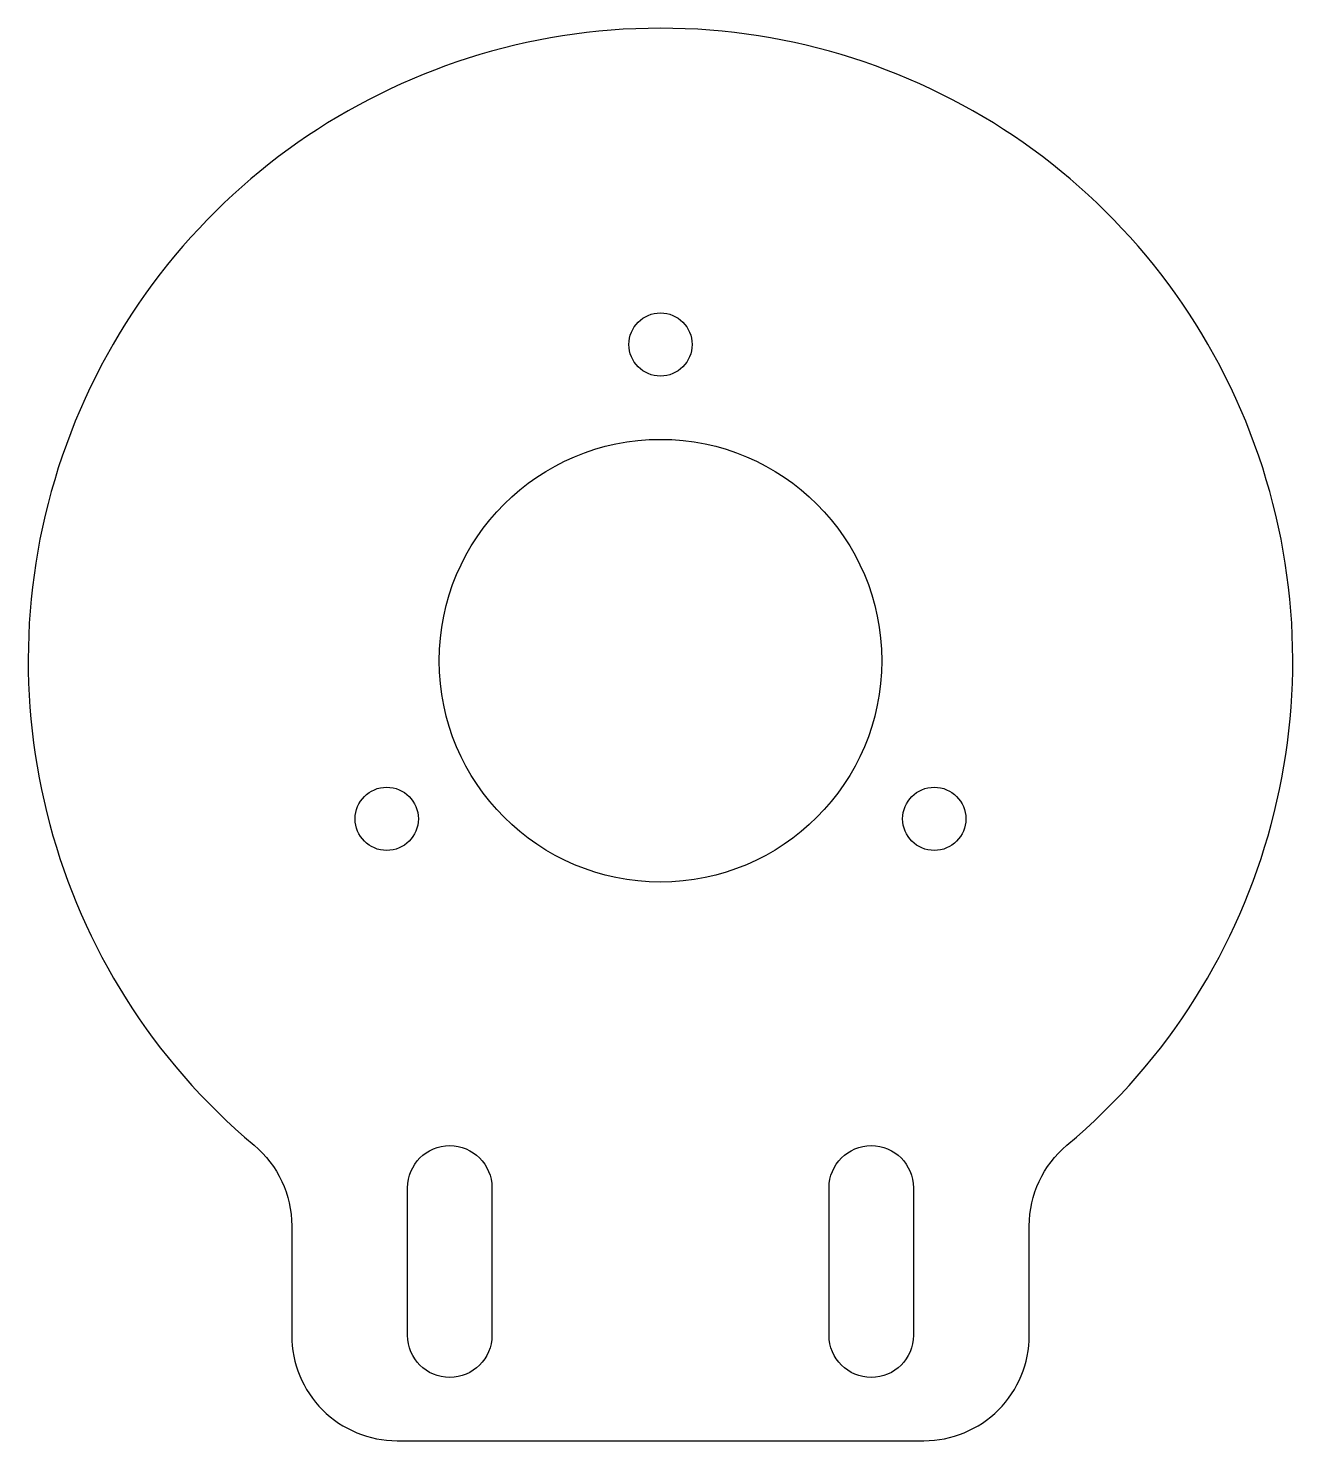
# Model space of a CAD drawing. Header units: millimetres. Extents: x -17.5 to 42.5, y 0 to 67.
import ezdxf

# ---------------------------------------------------------------- set-up
doc = ezdxf.new("R2010")
doc.units = ezdxf.units.MM

msp = doc.modelspace()

# ---------------------------------------------------------------- linework, layer by layer
for points in [[(-5, 5, 0.414214), (0, 0), (25, 0, 0.414214), (30, 5), (30, 10.19, -0.221671), (31.786, 14.02, 2.747089), (-6.786, 14.02, -0.221671), (-5, 10.19)], [(0.5, 5), (0.5, 12, -1), (4.5, 12), (4.5, 5, -1)], [(20.5, 5), (20.5, 12, -1), (24.5, 12), (24.5, 5, -1)]]:
    msp.add_lwpolyline(points, format="xyb", close=True)
for centre, radius in [((12.5, 52), 1.5), ((12.5, 37), 10.5), ((-0.49, 29.5), 1.5), ((25.49, 29.5), 1.5)]:
    msp.add_circle(centre, radius)

doc.saveas('drawing.dxf')
